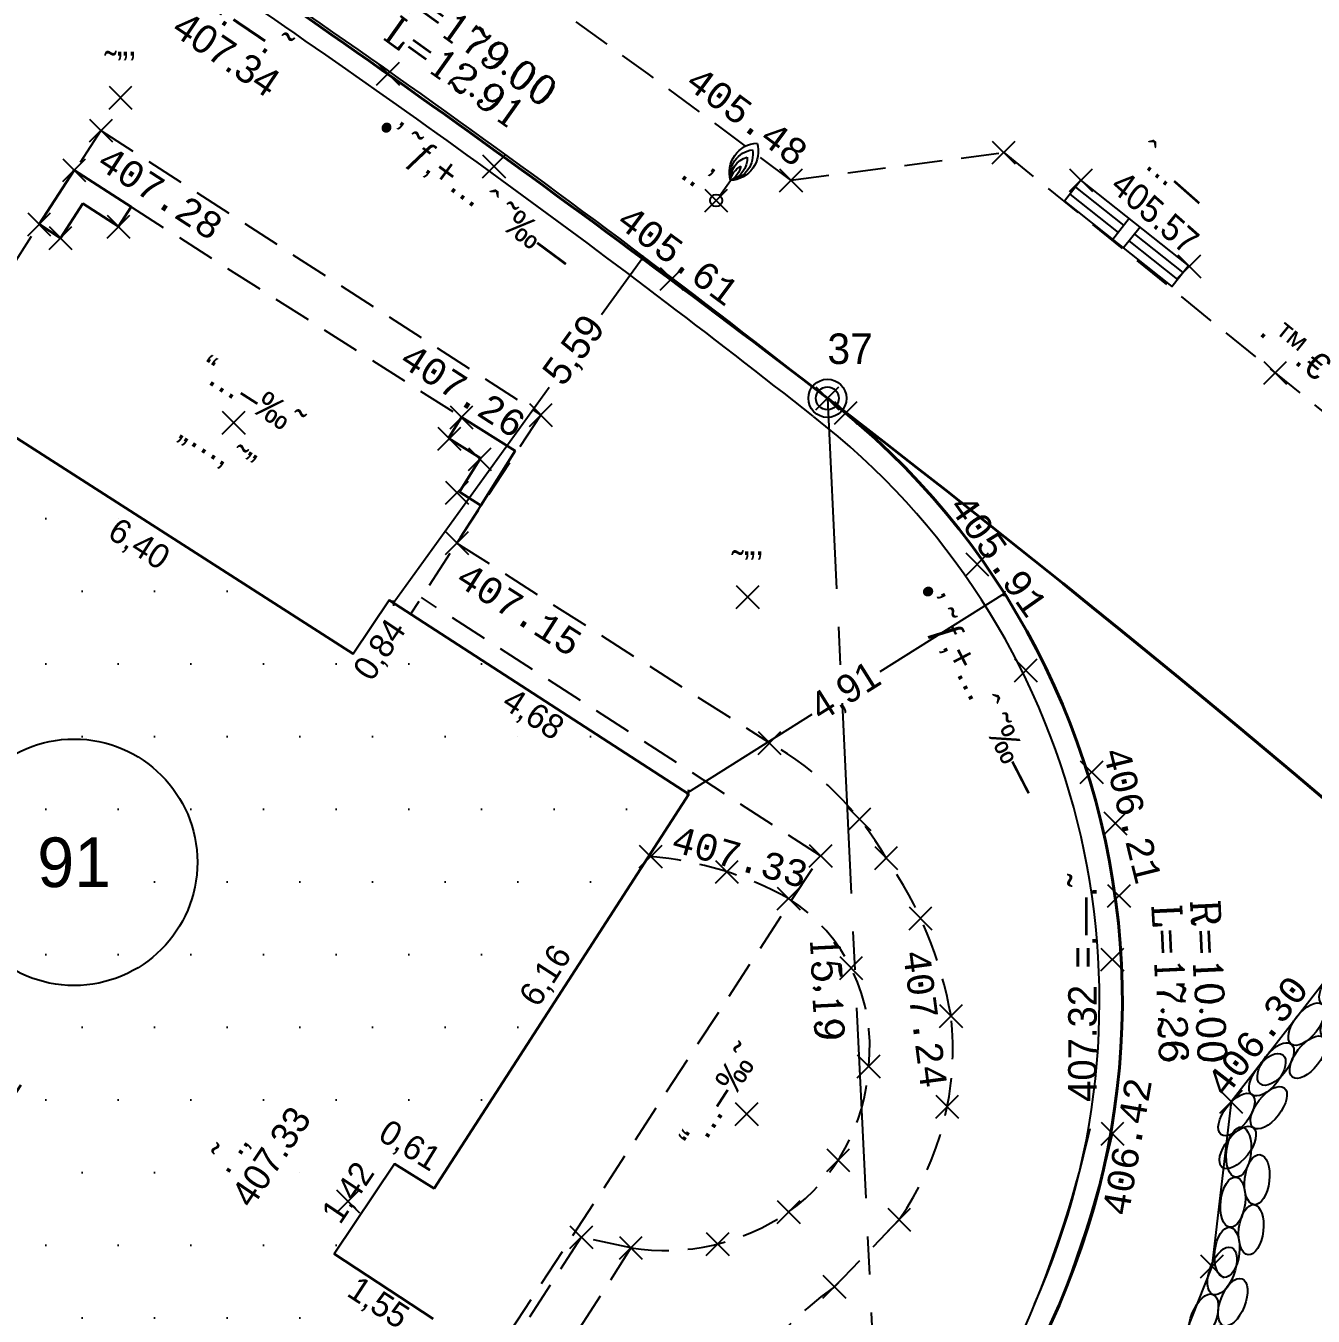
# Model space of a CAD drawing. Extents: x 193057 to 193206, y 598463 to 598548.
# Drawn here: x 193092.44 to 193109.33, y 598502.44 to 598519.36 of the extents above; entities that cross this region are included whole.
import ezdxf
from ezdxf.enums import TextEntityAlignment as Align

# ---------------------------------------------------------------- set-up
doc = ezdxf.new("R2010")
doc.units = 0
doc.header["$PDMODE"] = 3
doc.header["$PDSIZE"] = 0.15
doc.linetypes.add('CENTERX2', pattern=[4, 2.5, -0.5, 0.5, -0.5])
doc.linetypes.add('DASHED', pattern=[0.75, 0.5, -0.25])
for name, color, linetype in [('0-GV-MS', 10, 'Continuous'), ('0-KAV-BIN', 252, 'CENTERX2'), ('0-SELA', 253, 'Continuous'), ('BAIT', 190, 'Continuous'), ('BP', 12, 'Continuous'), ('Code A', 1, 'Continuous'), ('Code K', 1, 'Continuous'), ('DIM', 115, 'Continuous'), ('DIM-BAIT', 114, 'Continuous'), ('ERROR 2020', 1, 'Continuous'), ('ES', 3, 'Continuous'), ('ES-L', 3, 'DASHED'), ('KIR', 32, 'Continuous'), ('NIKUZ', 11, 'Continuous'), ('OVI-KIR', 7, 'Continuous'), ('POCODE', 3, 'Continuous'), ('POELEV', 7, 'Continuous'), ('RIZUF', 10, 'Continuous'), ('RIZUF-L', 10, 'DASHED'), ('TEURA', 4, 'Continuous'), ('VAR', 7, 'Continuous')]:
    doc.layers.add(name, color=color, linetype=linetype)
doc.layers.add('BAIT-L', color=190, linetype='Continuous', lineweight=30)
doc.layers.add('GVUL', color=220, linetype='Continuous', lineweight=40)
doc.layers.add('PO', color=2, linetype='Continuous', plot=False)
doc.layers.add('PONAME', color=4, linetype='Continuous', plot=False)
doc.styles.add('HEBTXT', font='hebtxt.shx')
doc.styles.add('M', font='monotxt')
doc.styles.add('ROMANC', font='romanc')
doc.styles.add('TRHEBTXT', font='HEBTXT.SHX')
doc.dimstyles.new('DIST TO GVUL', dxfattribs={"dimtxt": 0.37, "dimasz": 0.05, "dimexe": 0, "dimexo": 0, "dimgap": 0, "dimtad": 0, "dimzin": 0, "dimtxsty": 'Standard', "dimblk": 'OBLIQUE', "dimcen": 0, "dimse1": 1, "dimse2": 1, "dimadec": 0, "dimazin": 0, "dimtfac": 1, "dimtofl": 0, "dimtmove": 0, "dimatfit": 3, "dimldrblk": 'OBLIQUE', "dimfxl": 0, "dimtolj": 1, "dimtzin": 0, "dimarcsym": 0})
doc.dimstyles.new('GV-INSIDE', dxfattribs={"dimtxt": 0.37, "dimasz": 0, "dimexe": 0.18, "dimexo": 0.0625, "dimgap": 0, "dimtad": 0, "dimzin": 0, "dimtxsty": 'ROMANC', "dimblk": 'NONE', "dimcen": 0, "dimse1": 1, "dimse2": 1, "dimsd1": 1, "dimsd2": 1, "dimclrd": 256, "dimclrt": 256, "dimaunit": 1, "dimazin": 0, "dimtfac": 1, "dimtofl": 0, "dimtmove": 2, "dimatfit": 3, "dimldrblk": 'NONE', "dimfxl": 0, "dimtolj": 1, "dimtzin": 0, "dimarcsym": 0})
doc.dimstyles.new('MIVNIM', dxfattribs={"dimtxt": 0.32, "dimasz": 0, "dimexe": 0.18, "dimexo": 0.0625, "dimgap": 0, "dimtad": 0, "dimzin": 0, "dimtxsty": 'HEBTXT', "dimblk": 'NONE', "dimcen": 0, "dimse1": 1, "dimse2": 1, "dimsd1": 1, "dimsd2": 1, "dimclrd": 256, "dimclrt": 256, "dimaunit": 1, "dimazin": 0, "dimtfac": 1, "dimtofl": 0, "dimtmove": 2, "dimatfit": 3, "dimldrblk": 'NONE', "dimfxl": 0, "dimtolj": 1, "dimtzin": 0, "dimarcsym": 0})

# ---------------------------------------------------------------- blocks, each defined once
blk = doc.blocks.new('PO0')
at = {"layer": 'PO'}
blk.add_point((0, 0), dxfattribs=at)
at = {"layer": 'POCODE', "style": 'HEBTXT'}
blk.add_attdef('CODE', text='', height=0.4, dxfattribs=at).set_placement((0, -0.562), align=Align.CENTER)
at = {"layer": 'POELEV', "style": 'M'}
blk.add_attdef('ELEV', text='', height=0.35, dxfattribs=at).set_placement((0.81, 0), align=Align.RIGHT)
at = {"layer": 'PONAME', "color": 0, "style": 'HEBTXT'}
blk.add_attdef('NAME', (0, 0.36), '', height=0.4, dxfattribs=at)
blk = doc.blocks.new('*U18')
at = {"layer": 'PO'}
blk.add_point((0, 0), dxfattribs=at)
at = {"color": 0, "style": 'HEBTXT', "flags": 8}
blk.add_attdef('DESC', (0.046, -0.587), '', height=0.375, dxfattribs=at)
at = {"layer": 'POELEV', "color": 0, "style": 'HEBTXT'}
blk.add_attdef('ELEV', text='', height=0.375, dxfattribs=at).set_placement((1.423, -1.061), align=Align.RIGHT)
at = {"layer": 'PONAME', "color": 6, "style": 'HEBTXT'}
blk.add_attdef('NAME', (-0.002, 0.664), '', height=0.35, dxfattribs=at)
blk = doc.blocks.new('GKR')
at = {"layer": 'PO'}
blk.add_point((0, 0), dxfattribs=at)
at = {"color": 0, "style": 'HEBTXT', "flags": 8}
blk.add_attdef('DESC', (-0.118, 0.205), '', height=0.375, dxfattribs=at)
at = {"layer": 'POELEV', "color": 0, "style": 'HEBTXT'}
blk.add_attdef('ELEV', text='', height=0.375, dxfattribs=at).set_placement((-0.335, 0.205), align=Align.RIGHT)
at = {"layer": 'PONAME', "color": 6, "style": 'HEBTXT'}
blk.add_attdef('NAME', (-0.002, 0.664), '', height=0.35, dxfattribs=at)
blk = doc.blocks.new('POEI')
at = {"layer": 'PO', "color": 241}
blk.add_point((0, 0), dxfattribs=at)
at = {"layer": 'POELEV', "style": 'M'}
blk.add_attdef('ELEV', text='', height=0.35, dxfattribs=at).set_placement((0.81, 0), align=Align.RIGHT)
at = {"layer": 'PONAME', "color": 241, "style": 'HEBTXT'}
blk.add_attdef('NAME', (0, 0.36), '', height=0.4, dxfattribs=at)
blk = doc.blocks.new('POKIR')
at = {"layer": 'PO', "color": 30}
blk.add_point((0, 0), dxfattribs=at)
at = {"layer": 'POELEV', "style": 'M'}
blk.add_attdef('ELEV', text='', height=0.35, dxfattribs=at).set_placement((0.81, 0), align=Align.RIGHT)
at = {"layer": 'PONAME', "color": 30, "style": 'HEBTXT'}
blk.add_attdef('NAME', (0, 0.36), '', height=0.4, dxfattribs=at)
blk = doc.blocks.new('LTRA1')
at = {"color": 0}
blk.add_line((0.08, 0), (0.322, 0), dxfattribs=at)
for points in [[(0.925, 0, -0.48057), (0.322, 0, -0.48057), (0.925, 0, -0.48057)], [(0.818, 0, -0.42214), (0.322, 0, -0.42214), (0.818, 0, -0.42214)], [(0.7, 0, -0.345475), (0.322, 0, -0.345475), (0.7, 0, -0.345475)], [(0.553, 0, -0.226772), (0.322, 0, -0.226772), (0.553, 0, -0.226772)]]:
    blk.add_lwpolyline(points, format="xyb", dxfattribs=at)
blk.add_circle((0, 0), 0.0801, dxfattribs=at)
at = {"layer": 'PO'}
blk.add_point((0, 0), dxfattribs=at)
at = {"color": 0, "style": 'HEBTXT'}
blk.add_attdef('NUMBR', text='', height=0.35, dxfattribs=at).set_placement((-0.422, 0.25), align=Align.RIGHT)
at = {"color": 0, "style": 'HEBTXT', "width": 0.9, "flags": 1}
blk.add_attdef('HEIGHT', text='', height=0.35, dxfattribs=at).set_placement((0, -0.986), align=Align.CENTER)
at = {"layer": 'POELEV', "color": 0, "style": 'HEBTXT'}
blk.add_attdef('ELEV', text='', height=0.35, dxfattribs=at).set_placement((0.745, -0.564), align=Align.RIGHT)
at = {"layer": 'PONAME', "style": 'HEBTXT'}
blk.add_attdef('NAME', (0.345, 0.679), '', height=0.35, dxfattribs=at)
blk = doc.blocks.new('POES')
at = {"layer": 'PO', "color": 3}
blk.add_point((0, 0), dxfattribs=at)
at = {"layer": 'POELEV', "style": 'M'}
blk.add_attdef('ELEV', text='', height=0.35, dxfattribs=at).set_placement((0.81, 0), align=Align.RIGHT)
at = {"layer": 'PONAME', "color": 3, "style": 'HEBTXT'}
blk.add_attdef('NAME', (0, 0.36), '', height=0.4, dxfattribs=at)
blk = doc.blocks.new('NK2')
at = {"color": 0}
for p, q in [((0.9, 0), (0.9, -0.35)), ((1.1, 0), (1.1, -0.35)), ((0, -0.117), (0.9, -0.117)), ((1.1, -0.117), (2, -0.117)), ((0, -0.233), (0.9, -0.233)), ((1.1, -0.233), (2, -0.233))]:
    blk.add_line(p, q, dxfattribs=at)
blk.add_lwpolyline([(0, -0.35), (2, -0.35), (2, 0), (0, 0)], close=True, dxfattribs=at)
at = {"layer": 'PO'}
blk.add_point((0, 0), dxfattribs=at)
at = {"color": 0, "style": 'HEBTXT', "flags": 8}
blk.add_attdef('TXT', text='', height=0.35, dxfattribs=at).set_placement((0.998, -0.874), align=Align.CENTER)
at = {"layer": 'POELEV', "color": 0, "style": 'HEBTXT'}
blk.add_attdef('ELEV', text='', height=0.35, dxfattribs=at).set_placement((0.712, 0.195), align=Align.RIGHT)
at = {"layer": 'PONAME', "style": 'HEBTXT'}
blk.add_attdef('NAME', text='', height=0.4, dxfattribs=at).set_placement((-0.155, -0.376), align=Align.RIGHT)
blk = doc.blocks.new('ES')
at = {"layer": 'PO'}
blk.add_point((0, 0), dxfattribs=at)
at = {"color": 0, "style": 'HEBTXT', "flags": 8}
blk.add_attdef('BORDER_TYPE', text='', height=0.35, dxfattribs=at).set_placement((0, 0.25), align=Align.CENTER)
blk = doc.blocks.new('SAFAR')
at = {"layer": 'PO'}
blk.add_point((0, 0), dxfattribs=at)
at = {"color": 0, "style": 'HEBTXT', "flags": 8}
blk.add_attdef('COVER_TYPE', text='', height=0.35, dxfattribs=at).set_placement((0, 0.25), align=Align.CENTER)
blk = doc.blocks.new('SRZ')
at = {"layer": 'PO'}
blk.add_point((0, 0), dxfattribs=at)
at = {"color": 0, "style": 'HEBTXT', "flags": 8}
blk.add_attdef('COVER_TYPE', text='', height=0.35, dxfattribs=at).set_placement((0, 0.25), align=Align.CENTER)
blk = doc.blocks.new('DSHH')
at = {"layer": 'PO'}
blk.add_point((0, 0), dxfattribs=at)
at = {"color": 0, "style": 'HEBTXT', "flags": 8}
blk.add_attdef('BaitType', text='', height=0.35, dxfattribs=at).set_placement((0, 0.2), align=Align.CENTER)
blk = doc.blocks.new('KIRBT')
at = {"layer": 'PO'}
blk.add_point((0, 0), dxfattribs=at)
at = {"color": 0, "style": 'HEBTXT', "flags": 8}
blk.add_attdef('KIR_TYPE', text='', height=0.35, dxfattribs=at).set_placement((0, 0.25), align=Align.CENTER)
at = {"layer": 'OVI-KIR', "color": 0, "style": 'HEBTXT', "flags": 9}
blk.add_attdef('KIR_OVI', text='', height=0.35, dxfattribs=at).set_placement((-1.483, 0.25), align=Align.RIGHT)
blk = doc.blocks.new('*D33')
at = {"layer": 'Defpoints', "color": 0}
for p in [(193091.35, 598514.58), (193091.174, 598514.306), (193096.74, 598511.13)]:
    blk.add_point(p, dxfattribs=at)
at = {"layer": 'DIM-BAIT', "insert": (193093.869, 598512.581), "char_height": 0.32, "attachment_point": 5, "rotation": 327.3777, "style": 'HEBTXT'}
blk.add_mtext('\\A1; 6,40 ', dxfattribs=at)
blk = doc.blocks.new('_None')
blk = doc.blocks.new('*D56')
at = {"layer": 'Defpoints', "color": 0}
for p in [(193096.49, 598503.26), (193096.358, 598503.059), (193097.79, 598502.41)]:
    blk.add_point(p, dxfattribs=at)
at = {"layer": 'DIM-BAIT', "insert": (193097.008, 598502.634), "char_height": 0.32, "attachment_point": 5, "rotation": 326.8215, "style": 'HEBTXT'}
blk.add_mtext('\\A1; 1,55 ', dxfattribs=at)
blk = doc.blocks.new('*D57')
at = {"layer": 'Defpoints', "color": 0}
for p in [(193097.053, 598504.592), (193097.28, 598504.44), (193096.49, 598503.26)]:
    blk.add_point(p, dxfattribs=at)
at = {"layer": 'DIM-BAIT', "insert": (193096.658, 598504.002), "char_height": 0.32, "attachment_point": 5, "rotation": 56.198, "style": 'HEBTXT'}
blk.add_mtext('\\A1; 1,42 ', dxfattribs=at)
blk = doc.blocks.new('*D58')
at = {"layer": 'Defpoints', "color": 0}
for p in [(193097.28, 598504.44), (193097.8, 598504.12), (193097.844, 598504.191)]:
    blk.add_point(p, dxfattribs=at)
at = {"layer": 'DIM-BAIT', "insert": (193097.419, 598504.693), "char_height": 0.32, "attachment_point": 5, "rotation": 328.3925, "style": 'HEBTXT'}
blk.add_mtext('\\A1; 0,61 ', dxfattribs=at)
blk = doc.blocks.new('*D59')
at = {"layer": 'Defpoints', "color": 0}
for p in [(193100.917, 598509.434), (193101.14, 598509.29), (193097.8, 598504.12)]:
    blk.add_point(p, dxfattribs=at)
at = {"layer": 'DIM-BAIT', "insert": (193099.247, 598506.849), "char_height": 0.32, "attachment_point": 5, "rotation": 57.1361, "style": 'HEBTXT'}
blk.add_mtext('\\A1; 6,16 ', dxfattribs=at)
blk = doc.blocks.new('*D60')
at = {"layer": 'Defpoints', "color": 0}
for p in [(193097.21, 598511.83), (193097.075, 598511.621), (193101.14, 598509.29)]:
    blk.add_point(p, dxfattribs=at)
at = {"layer": 'DIM-BAIT', "insert": (193099.04, 598510.351), "char_height": 0.32, "attachment_point": 5, "rotation": 327.125, "style": 'HEBTXT'}
blk.add_mtext('\\A1; 4,68 ', dxfattribs=at)
blk = doc.blocks.new('*D61')
at = {"layer": 'Defpoints', "color": 0}
for p in [(193097.21, 598511.83), (193096.74, 598511.13), (193096.793, 598511.094)]:
    blk.add_point(p, dxfattribs=at)
at = {"layer": 'DIM-BAIT', "insert": (193097.072, 598511.12), "char_height": 0.32, "attachment_point": 5, "rotation": 56.1215, "style": 'HEBTXT'}
blk.add_mtext('\\A1; 0,84 ', dxfattribs=at)
blk = doc.blocks.new('DMVNE')
at = {"layer": 'PO', "color": 7}
blk.add_point((0, 0), dxfattribs=at)
at = {"color": 7, "style": 'HEBTXT', "flags": 8}
blk.add_attdef('BaitType', text='', height=0.35, dxfattribs=at).set_placement((0, 0), align=Align.BOTTOM_CENTER)
blk.add_attdef('TXT', text='', height=0.35, dxfattribs=at).set_placement((0, 0), align=Align.TOP_CENTER)
blk = doc.blocks.new('_Oblique')
at = {"color": 0, "linetype": 'ByBlock', "lineweight": -2}
blk.add_line((-0.5, -0.5), (0.5, 0.5), dxfattribs=at)
blk = doc.blocks.new('*D68')
at = {"layer": 'Defpoints', "color": 0}
for p in [(193100.484, 598516.358), (193100.537, 598516.319), (193097.21, 598511.83)]:
    blk.add_point(p, dxfattribs=at)
at = {"layer": 'DIM', "color": 0, "lineweight": -2}
for p, q in [((193100.537, 598516.319), (193099.997, 598515.572)), ((193097.264, 598511.791), (193099.311, 598514.623))]:
    blk.add_line(p, q, dxfattribs=at)
at = {"layer": 'DIM', "color": 0, "lineweight": -2, "xscale": 0.05, "yscale": 0.05, "zscale": 0.05}
for p, rotation in [((193100.537, 598516.319), 54.1359325856308), ((193097.264, 598511.791), 234.1359325856308)]:
    blk.add_blockref('_Oblique', p, dxfattribs=dict(at, rotation=rotation))
at = {"layer": 'DIM', "color": 0, "insert": (193099.654, 598515.097), "char_height": 0.37, "attachment_point": 5, "rotation": 54.1359}
blk.add_mtext('\\A1;5,59', dxfattribs=at)
blk = doc.blocks.new('*D69')
at = {"layer": 'Defpoints', "color": 0}
for p in [(193105.281, 598511.92), (193105.293, 598511.9), (193101.14, 598509.29)]:
    blk.add_point(p, dxfattribs=at)
at = {"layer": 'DIM', "color": 0, "lineweight": -2}
for p, q in [((193105.281, 598511.92), (193103.648, 598510.894)), ((193101.128, 598509.31), (193102.76, 598510.336))]:
    blk.add_line(p, q, dxfattribs=at)
at = {"layer": 'DIM', "color": 0, "lineweight": -2, "xscale": 0.05, "yscale": 0.05, "zscale": 0.05}
for p, rotation in [((193105.281, 598511.92), 32.15127764057349), ((193101.128, 598509.31), 212.1512776405735)]:
    blk.add_blockref('_Oblique', p, dxfattribs=dict(at, rotation=rotation))
at = {"layer": 'DIM', "color": 0, "insert": (193103.204, 598510.615), "char_height": 0.37, "attachment_point": 5, "rotation": 32.1513}
blk.add_mtext('\\A1;4,91', dxfattribs=at)
blk = doc.blocks.new('*D76')
at = {"layer": 'Defpoints', "color": 0}
for p in [(193102.959, 598514.478), (193103.686, 598499.302), (193103.318, 598499.285)]:
    blk.add_point(p, dxfattribs=at)
at = {"layer": 'DIM', "insert": (193102.954, 598506.872), "char_height": 0.37, "attachment_point": 5, "rotation": 272.7444, "style": 'ROMANC'}
blk.add_mtext('\\A1; 15,19 ', dxfattribs=at)
blk = doc.blocks.new('*D78')
at = {"layer": 'Defpoints', "color": 0}
for p in [(193092.445, 598521.968), (193092.512, 598522.063), (193102.959, 598514.478)]:
    blk.add_point(p, dxfattribs=at)
at = {"layer": 'DIM', "insert": (193098.077, 598518.752), "char_height": 0.37, "attachment_point": 5, "rotation": 324.532, "style": 'ROMANC'}
blk.add_mtext('\\A1;L=12.91', dxfattribs=at)
blk = doc.blocks.new('*D79')
at = {"layer": 'Defpoints', "color": 0}
for p in [(193106.451, 598514.645), (193102.959, 598514.478), (193103.686, 598499.302)]:
    blk.add_point(p, dxfattribs=at)
at = {"layer": 'DIM', "insert": (193107.458, 598506.801), "char_height": 0.37, "attachment_point": 5, "rotation": 272.7444, "style": 'ROMANC'}
blk.add_mtext('\\A1;L=17.26', dxfattribs=at)
blk = doc.blocks.new('0-number')
blk.add_circle((0, 0), 1.616)
at = {"style": 'TRHEBTXT'}
blk.add_attdef('N', text='', height=0.65, dxfattribs=at).set_placement((0, 0), align=Align.MIDDLE_CENTER)
blk = doc.blocks.new('PO2')
at = {"layer": 'BP'}
for radius in [0.25, 0.15]:
    blk.add_circle((0, 0), radius, dxfattribs=at)
at = {"layer": 'PO'}
blk.add_point((0, 0), dxfattribs=at)
at = {"layer": 'BP', "style": 'HEBTXT'}
blk.add_attdef('NAME', (0, 0.45), '', height=0.4, dxfattribs=at)
at = {"layer": 'POELEV', "style": 'M'}
blk.add_attdef('ELEV', text='', height=0.35, dxfattribs=at).set_placement((0.81, 0), align=Align.RIGHT)
blk = doc.blocks.new('*D94')
at = {"layer": 'Defpoints', "color": 0}
for p in [(193106.451, 598514.645), (193102.959, 598514.478), (193103.686, 598499.302)]:
    blk.add_point(p, dxfattribs=at)
at = {"layer": 'DIM', "insert": (193107.963, 598506.83), "char_height": 0.37, "attachment_point": 5, "rotation": 272.7444, "style": 'ROMANC'}
blk.add_mtext('\\A1;R=10.00', dxfattribs=at)
blk = doc.blocks.new('*D95')
at = {"layer": 'Defpoints', "color": 0}
for p in [(193092.445, 598521.968), (193092.512, 598522.063), (193102.959, 598514.478)]:
    blk.add_point(p, dxfattribs=at)
at = {"layer": 'DIM', "insert": (193098.343, 598519.153), "char_height": 0.37, "attachment_point": 5, "rotation": 324.532, "style": 'ROMANC'}
blk.add_mtext('\\A1;R=179.00', dxfattribs=at)
blk = doc.blocks.new('0-mislaa')
for centre in [(-0.267, 0.082), (0.394, 0.081), (-0.598, -0.198), (0.063, -0.198), (0.725, -0.198)]:
    blk.add_ellipse(centre, major_axis=(-0.331, 0), ratio=0.485723)
blk = doc.blocks.new('DRZPA_4')
at = {"layer": 'PO'}
blk.add_point((0, 0), dxfattribs=at)
at = {"layer": 'POELEV', "style": 'HEBTXT', "flags": 8}
blk.add_attdef('ELEV', text='', height=0.35, dxfattribs=at).set_placement((-0.408, -0.346), align=Align.TOP_RIGHT)
blk.add_attdef('TAG', text='', height=0.35, dxfattribs=at).set_placement((0.18, -0.346), align=Align.TOP_LEFT)
at = {"layer": 'PONAME', "color": 0, "style": 'HEBTXT'}
blk.add_attdef('NAME', (-0.696, 0.637), '', height=0.4, dxfattribs=at)

msp = doc.modelspace()

# ---------------------------------------------------------------- hatches: boundary and pattern name
at = {"layer": 'VAR'}
h = msp.add_hatch(dxfattribs=at)
h.set_pattern_fill('DOTS', color=256, scale=0.6, style=0)
h.paths.add_polyline_path([(193101.14, 598509.29), (193097.21, 598511.83), (193096.74, 598511.13), (193091.35, 598514.58), (193088.67, 598510.46), (193088.61, 598510.5), (193088.14, 598509.76), (193088.2, 598509.72), (193085.26, 598505.11), (193085.85, 598504.74), (193084.1, 598501.99), (193084.74, 598501.58), (193083.62, 598499.83), (193083.92, 598496.6), (193086.74, 598494.8), (193087.18, 598495.49), (193087.82, 598495.07), (193088.9, 598496.77), (193090.159, 598495.978), (193091.32, 598497.75), (193092.29, 598497.09), (193092.92, 598498.04), (193093.42, 598497.72), (193096.01, 598501.78), (193096.98, 598501.14), (193097.79, 598502.41), (193096.49, 598503.26), (193097.28, 598504.44), (193097.8, 598504.12)])

# ---------------------------------------------------------------- linework, layer by layer
at = {"layer": '0-KAV-BIN', "flags": 128}
msp.add_lwpolyline([(193102.959, 598514.478), (193102.959, 598514.478), (193103.686, 598499.302)], dxfattribs=at)
at = {"layer": '0-SELA'}
for centre in [(193108.729, 598505.61), (193108.324, 598505.087), (193108.747, 598505.177), (193108.341, 598504.655)]:
    msp.add_ellipse(centre, major_axis=(0.203, 0.261), ratio=0.485723, dxfattribs=at)
at = {"layer": 'BAIT', "linetype": 'DASHED', "flags": 128}
for points in [[(193093.826, 598516.987), (193098.16, 598514.23)], [(193088.61, 598510.5), (193092.62, 598516.76)], [(193098.414, 598513.074), (193097.492, 598511.647)], [(193102.87, 598508.48), (193097.633, 598511.865)], [(193097.57, 598500.36), (193102.87, 598508.48)]]:
    msp.add_lwpolyline(points, dxfattribs=at)
at = {"layer": 'BAIT-L', "flags": 128}
for points in [[(193092.62, 598516.76), (193093.08, 598517.47), (193093.826, 598516.987), (193093.66, 598516.73), (193093.193, 598517.032), (193092.899, 598516.579), (193092.62, 598516.76)], [(193097.79, 598502.41), (193096.49, 598503.26), (193097.28, 598504.44), (193097.8, 598504.12), (193101.14, 598509.29), (193101.14, 598509.29), (193097.21, 598511.83), (193096.74, 598511.13), (193091.35, 598514.58), (193088.67, 598510.46), (193088.61, 598510.5), (193088.14, 598509.76), (193088.2, 598509.72), (193085.26, 598505.11), (193085.85, 598504.74), (193084.1, 598501.99)], [(193098.414, 598513.074), (193098.862, 598513.791), (193098.16, 598514.23), (193097.989, 598513.957), (193098.409, 598513.695), (193098.132, 598513.25), (193098.414, 598513.074)]]:
    msp.add_lwpolyline(points, dxfattribs=at)
at = {"layer": 'ES', "flags": 128}
msp.add_lwpolyline([(193114.618, 598504.705), (193110.587, 598508.262), (193108.254, 598505.255), (193108.002, 598503.097), (193107.193, 598501.052), (193105.484, 598498.893), (193102.712, 598496.387), (193102.99, 598495.957), (193102.744, 598495.707), (193102.917, 598495.406), (193105.196, 598494.845), (193105.509, 598494.933), (193112.247, 598500.778), (193113.686, 598502.623)], close=True, dxfattribs=at)
at = {"layer": 'ES-L'}
for points in [[(193131.131, 598502.547, 0.043887), (193106.903, 598524.019, 0.012412), (193096.562, 598531.287, 0.018392), (193089.493, 598535.631, -4.176606)], [(193086.991, 598527.776, -0.02653), (193102.481, 598517.337), (193105.271, 598517.701), (193111.733, 598512.459), (193118.001, 598506.851), (193126.346, 598498.679), (193128.824, 598496.073)]]:
    msp.add_lwpolyline(points, format="xyb", dxfattribs=at)
at = {"layer": 'GVUL'}
for points in [[(193119.399, 598516.521, 0.047482), (193089.982, 598537.609, 0.047482)], [(193102.959, 598514.478, -0.043943), (193126.084, 598493.238)]]:
    msp.add_lwpolyline(points, format="xyb", dxfattribs=at)
at = {"layer": 'GVUL', "flags": 128}
msp.add_lwpolyline([(193081.559, 598487.903, 0.121893), (193101.152, 598497.086), (193103.686, 598499.302, 0.460371), (193102.959, 598514.478, 0.018197), (193092.445, 598521.969), (193080.362, 598503.185)], format="xyb", close=True, dxfattribs=at)
at = {"layer": 'KIR'}
for centre, radius, start, end in [((193021.166, 598410.801), 132.057, 51.72926, 57.33262), ((193021.166, 598410.801), 131.757, 51.72926, 56.25116), ((193096.828, 598506.579), 9.999, 335.7831, 52.1826), ((193096.828, 598506.579), 9.699, 335.7831, 52.1826), ((193092.01, 598508.186), 14.765, 324.3376, 347.1503), ((193092.01, 598508.186), 15.065, 324.2007, 347.1503)]:
    msp.add_arc(centre, radius, start, end, dxfattribs=at)
at = {"layer": 'RIZUF-L'}
msp.add_lwpolyline([(193093.43, 598517.99), (193093.089, 598517.464)], dxfattribs=at)
for points in [[(193093.43, 598517.99), (193099.2, 598514.26), (193098.1, 598512.58), (193102.2, 598509.96, -0.133955), (193103.73, 598508.45, -0.107864), (193104.58, 598506.38, -0.182202), (193103.9, 598503.71), (193103.05, 598502.83, 0.189874), (193101.17, 598499.93, 0.13998), (193101.25, 598498.91), (193101.767, 598497.519)], [(193100.64, 598508.47, -0.105626), (193102.45, 598507.92, -0.285921), (193103.5, 598505.72, -0.228049), (193102.45, 598503.81, -0.192508), (193100.38, 598503.34)]]:
    msp.add_lwpolyline(points, format="xyb", dxfattribs=at)
at = {"layer": 'RIZUF-L', "flags": 128}
for points in [[(193099.73, 598503.48), (193097.844, 598500.57)], [(193100.38, 598503.34), (193099.73, 598503.48)], [(193100.38, 598503.34), (193098.09, 598499.74)]]:
    msp.add_lwpolyline(points, dxfattribs=at)

# ---------------------------------------------------------------- block references
at = {"layer": '0-GV-MS'}
for name, p, values in [('PO2', (193102.959, 598514.478), {'NAME': '37'}), ('0-number', (193093.079, 598508.395), {'N': '91'})]:
    msp.add_blockref(name, p, dxfattribs=at).add_auto_attribs(values)
at = {"layer": '0-SELA'}
for p, rotation in [((193109.439, 598506.201), 232.1936751288025), ((193108.481, 598503.978), 263.3394631255302), ((193108.101, 598502.408), 248.4162969781373)]:
    msp.add_blockref('0-mislaa', p, dxfattribs=dict(at, rotation=rotation))
at = {"layer": 'BAIT'}
ref = msp.add_blockref('DSHH', (193095.17, 598514.158), dxfattribs=dict(at, rotation=327.3777405665503))
ref.add_attrib('BaitType', '„…‚˜”', dxfattribs={"layer": '0', "color": 0, "height": 0.35, "rotation": 327.3777, "style": 'HEBTXT'}).set_placement((193094.873, 598513.694), align=Align.CENTER)
ref = msp.add_blockref('DMVNE', (193091.681, 598505.025), dxfattribs=dict(at, rotation=57.14514782820823))
ref.add_attrib('BaitType', '1-„…—', dxfattribs={"layer": '0', "color": 7, "height": 0.35, "rotation": 57.1451, "style": 'HEBTXT'}).set_placement((193092.168, 598504.715), align=Align.BOTTOM_CENTER)
ref = msp.add_blockref('DRZPA_4', (193096.67, 598503.95, 407.33), dxfattribs=at)
ref.add_attrib('TAG', '.˜.‚', dxfattribs={"layer": 'POELEV', "height": 0.35, "rotation": 56.198, "style": 'HEBTXT'}).set_placement((193094.801, 598504.484, 407.33), align=Align.TOP_LEFT)
ref.add_attrib('ELEV', '407.33', dxfattribs={"layer": 'POELEV', "height": 0.35, "rotation": 56.198, "style": 'HEBTXT'}).set_placement((193095.912, 598505.228, 407.33), align=Align.TOP_RIGHT)
at = {"layer": 'Code A'}
for p in [(193093.08, 598517.47, 408.74), (193092.62, 598516.76, 408.76), (193092.9, 598516.58, 408.76), (193093.66, 598516.73, 408.74), (193098.16, 598514.23, 408.65), (193098, 598513.95, 408.66), (193098.4, 598513.68, 408.65), (193098.1, 598513.24, 408.65)]:
    msp.add_blockref('PO0', p, dxfattribs=at)
at = {"layer": 'Code K'}
msp.add_blockref('PO0', (193107.707, 598516.209, 405.62), dxfattribs=at)
at = {"layer": 'ERROR 2020'}
msp.add_blockref('PO0', (193102.87, 598508.48, 410.35), dxfattribs=at)
at = {"layer": 'ES'}
ref = msp.add_blockref('POES', (193102.481, 598517.337, 405.48), dxfattribs=at)
ref.add_attrib('ELEV', '405.48', dxfattribs={"layer": 'POELEV', "height": 0.35, "rotation": 323.4324, "style": 'M'}).set_placement((193102.532, 598517.494, 405.48), align=Align.RIGHT)
for name, p in [('POES', (193105.271, 598517.701, 405.57)), ('POEI', (193108.002, 598503.097, 406.5))]:
    msp.add_blockref(name, p, dxfattribs=at)
ref = msp.add_blockref('ES', (193108.832, 598514.812), dxfattribs=dict(at, rotation=320.950898736851))
ref.add_attrib('BORDER_TYPE', '.™.€', dxfattribs={"layer": '0', "color": 0, "height": 0.35, "rotation": 320.9509, "style": 'HEBTXT'}).set_placement((193108.989, 598515.007), align=Align.CENTER)
ref = msp.add_blockref('POEI', (193108.254, 598505.255, 406.3), dxfattribs=at)
ref.add_attrib('ELEV', '406.30', dxfattribs={"layer": 'POELEV', "height": 0.35, "rotation": 52.1937, "style": 'M'}).set_placement((193109.291, 598506.73, 406.3), align=Align.RIGHT)
at = {"layer": 'KIR'}
ref = msp.add_blockref('*U18', (193095.024, 598520.084, 407.34), dxfattribs=dict(at, rotation=325.9198063641646))
ref.add_attrib('ELEV', '407.34', dxfattribs={"layer": 'POELEV', "color": 0, "height": 0.375, "rotation": 325.9198, "style": 'HEBTXT'}).set_placement((193095.608, 598518.408, 407.34), align=Align.RIGHT)
ref.add_attrib('DESC', '=.—.˜', (193094.733, 598519.572, 407.34), dxfattribs={"layer": '0', "color": 0, "height": 0.375, "rotation": 325.9198, "style": 'HEBTXT'})
for p in [(193097.196, 598518.735, 405.54), (193103.2, 598514.287, 405.84), (193106.424, 598509.577, 406.16), (193106.783, 598507.955, 406.19)]:
    msp.add_blockref('POKIR', p, dxfattribs=at)
ref = msp.add_blockref('KIRBT', (193098.587, 598517.519), dxfattribs=dict(at, rotation=323.5261725787803))
ref.add_attrib('KIR_TYPE', '•’ ˜ƒ‚+…ˆ ˜‰—', dxfattribs={"layer": '0', "color": 0, "height": 0.35, "rotation": 323.5262, "style": 'HEBTXT'}).set_placement((193098.231, 598517.037), align=Align.CENTER)
ref = msp.add_blockref('POKIR', (193100.917, 598516.045, 405.61), dxfattribs=at)
ref.add_attrib('ELEV', '405.61', dxfattribs={"layer": 'POELEV', "height": 0.35, "rotation": 323.2653, "style": 'M'}).set_placement((193101.624, 598515.671, 405.61), align=Align.RIGHT)
ref = msp.add_blockref('POKIR', (193104.923, 598512.302, 405.91), dxfattribs=at)
ref.add_attrib('ELEV', '405.91', dxfattribs={"layer": 'POELEV', "height": 0.35, "rotation": 305.0299, "style": 'M'}).set_placement((193105.58, 598511.576, 405.91), align=Align.RIGHT)
ref = msp.add_blockref('KIRBT', (193105.562, 598510.912), dxfattribs=dict(at, rotation=297.2938303519483))
ref.add_attrib('KIR_TYPE', '•’ ˜ƒ‚+…ˆ ˜‰—', dxfattribs={"layer": '0', "color": 0, "height": 0.35, "rotation": 297.2938, "style": 'HEBTXT'}).set_placement((193104.788, 598510.59), align=Align.CENTER)
ref = msp.add_blockref('POKIR', (193106.735, 598508.906, 406.21), dxfattribs=at)
ref.add_attrib('ELEV', '406.21', dxfattribs={"layer": 'POELEV', "height": 0.35, "rotation": 283.914, "style": 'M'}).set_placement((193107.008, 598508.088, 406.21), align=Align.RIGHT)
ref = msp.add_blockref('GKR', (193106.697, 598507.121, 407.32), dxfattribs=dict(at, rotation=89.97574860938744))
ref.add_attrib('ELEV', '407.32', dxfattribs={"layer": 'POELEV', "color": 0, "height": 0.375, "rotation": 89.9757, "style": 'HEBTXT'}).set_placement((193106.492, 598506.787, 407.32), align=Align.RIGHT)
ref.add_attrib('DESC', '=.—.˜', (193106.492, 598507.003, 407.32), dxfattribs={"layer": '0', "color": 0, "height": 0.375, "rotation": 89.9757, "style": 'HEBTXT'})
ref = msp.add_blockref('POKIR', (193106.698, 598504.836, 406.42), dxfattribs=at)
ref.add_attrib('ELEV', '406.42', dxfattribs={"layer": 'POELEV', "height": 0.35, "rotation": 80.1025, "style": 'M'}).set_placement((193107.218, 598505.532, 406.42), align=Align.RIGHT)
at = {"layer": 'NIKUZ'}
ref = msp.add_blockref('NK2', (193106.284, 598517.339, 405.57), dxfattribs=dict(at, xscale=0.9, rotation=321.5470170294934))
ref.add_attrib('ELEV', '405.57', dxfattribs={"layer": 'POELEV', "color": 0, "height": 0.3351, "rotation": 318.5771, "style": 'HEBTXT', "oblique": 354.13, "width": 0.981642}).set_placement((193107.666, 598516.334, 405.57), align=Align.RIGHT)
ref.add_attrib('TXT', 'ˆ…—', dxfattribs={"layer": '0', "color": 0, "height": 0.3351, "rotation": 318.5771, "style": 'HEBTXT', "oblique": 354.13, "width": 0.981642, "flags": 8}).set_placement((193107.379, 598517.274, 405.57), align=Align.CENTER)
at = {"layer": 'RIZUF'}
ref = msp.add_blockref('PO0', (193093.43, 598517.99, 407.28), dxfattribs=at)
ref.add_attrib('ELEV', '407.28', dxfattribs={"layer": 'POELEV', "height": 0.35, "rotation": 327.1195, "style": 'M'}).set_placement((193094.878, 598516.532, 407.28), align=Align.RIGHT)
ref = msp.add_blockref('SRZ', (193095.17, 598514.158), dxfattribs=dict(at, rotation=327.3777405677148))
ref.add_attrib('COVER_TYPE', '“…–‰˜', dxfattribs={"layer": '0', "color": 0, "height": 0.35, "rotation": 327.3777, "style": 'HEBTXT'}).set_placement((193095.304, 598514.368), align=Align.CENTER)
ref = msp.add_blockref('PO0', (193099.2, 598514.26, 407.26), dxfattribs=at)
ref.add_attrib('ELEV', '407.26', dxfattribs={"layer": 'POELEV', "height": 0.35, "rotation": 327.1195, "style": 'M'}).set_placement((193098.847, 598513.941, 407.26), align=Align.RIGHT)
ref = msp.add_blockref('PO0', (193098.1, 598512.58, 407.15), dxfattribs=at)
ref.add_attrib('ELEV', '407.15', dxfattribs={"layer": 'POELEV', "height": 0.35, "rotation": 327.4204, "style": 'M'}).set_placement((193099.589, 598511.076, 407.15), align=Align.RIGHT)
for p in [(193102.2, 598509.96, 407.13), (193103.38, 598508.96, 407.18), (193103.73, 598508.45, 407.2), (193101.64, 598508.27, 407.33), (193102.45, 598507.92, 407.33), (193104.18, 598507.66, 407.22), (193103.27, 598507.01, 407.33), (193103.5, 598505.72, 407.33), (193104.53, 598505.19, 407.21), (193103.1, 598504.49, 407.32), (193102.45, 598503.81, 407.32), (193103.9, 598503.71, 407.2), (193099.73, 598503.48, 407.32), (193101.52, 598503.39, 407.32), (193100.38, 598503.34, 407.32), (193103.05, 598502.83, 407.16)]:
    msp.add_blockref('PO0', p, dxfattribs=at)
ref = msp.add_blockref('PO0', (193100.64, 598508.47, 407.33), dxfattribs=at)
ref.add_attrib('ELEV', '407.33', dxfattribs={"layer": 'POELEV', "height": 0.35, "rotation": 344.2013, "style": 'M'}).set_placement((193102.639, 598508.051, 407.33), align=Align.RIGHT)
ref = msp.add_blockref('PO0', (193104.58, 598506.38, 407.24), dxfattribs=at)
ref.add_attrib('ELEV', '407.24', dxfattribs={"layer": 'POELEV', "height": 0.35, "rotation": 277.4797, "style": 'M'}).set_placement((193104.186, 598505.418, 407.24), align=Align.RIGHT)
ref = msp.add_blockref('SRZ', (193101.899, 598505.096), dxfattribs=dict(at, rotation=57.13613250308912))
ref.add_attrib('COVER_TYPE', '“…–‰˜', dxfattribs={"layer": '0', "color": 0, "height": 0.35, "rotation": 57.1361, "style": 'HEBTXT'}).set_placement((193101.689, 598505.232), align=Align.CENTER)
at = {"layer": 'TEURA'}
ref = msp.add_blockref('LTRA1', (193101.5, 598517.072, 405.62), dxfattribs=dict(at, rotation=54.47463813279717))
ref.add_attrib('NUMBR', '..’', dxfattribs={"layer": '0', "color": 0, "height": 0.35, "rotation": 324.4746, "style": 'HEBTXT'}).set_placement((193101.31, 598517.168, 405.62), align=Align.RIGHT)
at = {"layer": 'VAR'}
ref = msp.add_blockref('SAFAR', (193093.687, 598518.421), dxfattribs=at)
ref.add_attrib('COVER_TYPE', '˜”’', dxfattribs={"layer": '0', "color": 0, "height": 0.35, "style": 'HEBTXT'}).set_placement((193093.687, 598518.671), align=Align.CENTER)
ref = msp.add_blockref('SAFAR', (193101.912, 598511.874), dxfattribs=at)
ref.add_attrib('COVER_TYPE', '˜”’', dxfattribs={"layer": '0', "color": 0, "height": 0.35, "style": 'HEBTXT'}).set_placement((193101.912, 598512.124), align=Align.CENTER)

# ---------------------------------------------------------------- dimensions: what is measured, and where the dimension line sits
at = {"layer": 'DIM'}
for base, p1, p2, angle, text, picture, middle in [((193092.512, 598522.063), (193102.959, 598514.478), (193092.445, 598521.968), 144.532, 'L=12.91', '*D78', (193098.077, 598518.752)), ((193092.512, 598522.063), (193102.959, 598514.478), (193092.445, 598521.968), 144.532, 'R=179.00', '*D95', (193098.343, 598519.153)), ((193106.451, 598514.645), (193103.686, 598499.302), (193102.959, 598514.478), 92.7444, 'L=17.26', '*D79', (193107.458, 598506.801)), ((193106.451, 598514.645), (193103.686, 598499.302), (193102.959, 598514.478), 92.7444, 'R=10.00', '*D94', (193107.963, 598506.83))]:
    dim = msp.add_linear_dim(base=base, p1=p1, p2=p2, angle=angle, text=text, dimstyle='GV-INSIDE', override={"dimpost": ' <> '}, dxfattribs=at)
    dim.commit()
    dim.dimension.update_dxf_attribs({"geometry": picture, "text_midpoint": middle, "dimtype": 129})
dim = msp.add_linear_dim(base=(193100.537, 598516.319), p1=(193097.21, 598511.83), p2=(193100.484, 598516.358), angle=54.1359, dimstyle='DIST TO GVUL', dxfattribs=at)
dim.commit()
dim.dimension.update_dxf_attribs({"geometry": '*D68', "text_midpoint": (193099.654, 598515.097), "dimtype": 129})
dim = msp.add_aligned_dim(p1=(193102.959, 598514.478), p2=(193103.686, 598499.302), distance=-0.368, dimstyle='GV-INSIDE', override={"dimpost": ' <> '}, dxfattribs=at)
dim.commit()
dim.dimension.update_dxf_attribs({"geometry": '*D76', "text_midpoint": (193102.954, 598506.872)})
dim = msp.add_aligned_dim(p1=(193101.14, 598509.29), p2=(193105.293, 598511.9), distance=0.023, dimstyle='DIST TO GVUL', dxfattribs=at)
dim.commit()
dim.dimension.update_dxf_attribs({"geometry": '*D69', "text_midpoint": (193103.204, 598510.615)})
at = {"layer": 'DIM-BAIT'}
for p1, p2, distance, picture, middle in [((193096.74, 598511.13), (193091.35, 598514.58), 0.326, '*D33', (193093.869, 598512.581)), ((193101.14, 598509.29), (193097.21, 598511.83), 0.249, '*D60', (193099.04, 598510.351)), ((193097.8, 598504.12), (193101.14, 598509.29), 0.266, '*D59', (193099.247, 598506.849)), ((193096.49, 598503.26), (193097.28, 598504.44), 0.273, '*D57', (193096.658, 598504.002)), ((193097.79, 598502.41), (193096.49, 598503.26), 0.24, '*D56', (193097.008, 598502.634))]:
    dim = msp.add_aligned_dim(p1=p1, p2=p2, distance=distance, dimstyle='MIVNIM', override={"dimpost": ' <> '}, dxfattribs=at)
    dim.commit()
    dim.dimension.update_dxf_attribs({"geometry": picture, "text_midpoint": middle})
for base, p1, p2, angle, picture, middle in [((193096.793, 598511.094), (193097.21, 598511.83), (193096.74, 598511.13), 236.1215, '*D61', (193097.072, 598511.12)), ((193097.844, 598504.191), (193097.28, 598504.44), (193097.8, 598504.12), 328.3925, '*D58', (193097.419, 598504.693))]:
    dim = msp.add_linear_dim(base=base, p1=p1, p2=p2, angle=angle, dimstyle='MIVNIM', override={"dimpost": ' <> '}, dxfattribs=at)
    dim.commit()
    dim.dimension.update_dxf_attribs({"geometry": picture, "text_midpoint": middle, "dimtype": 129})

doc.saveas('drawing.dxf')
